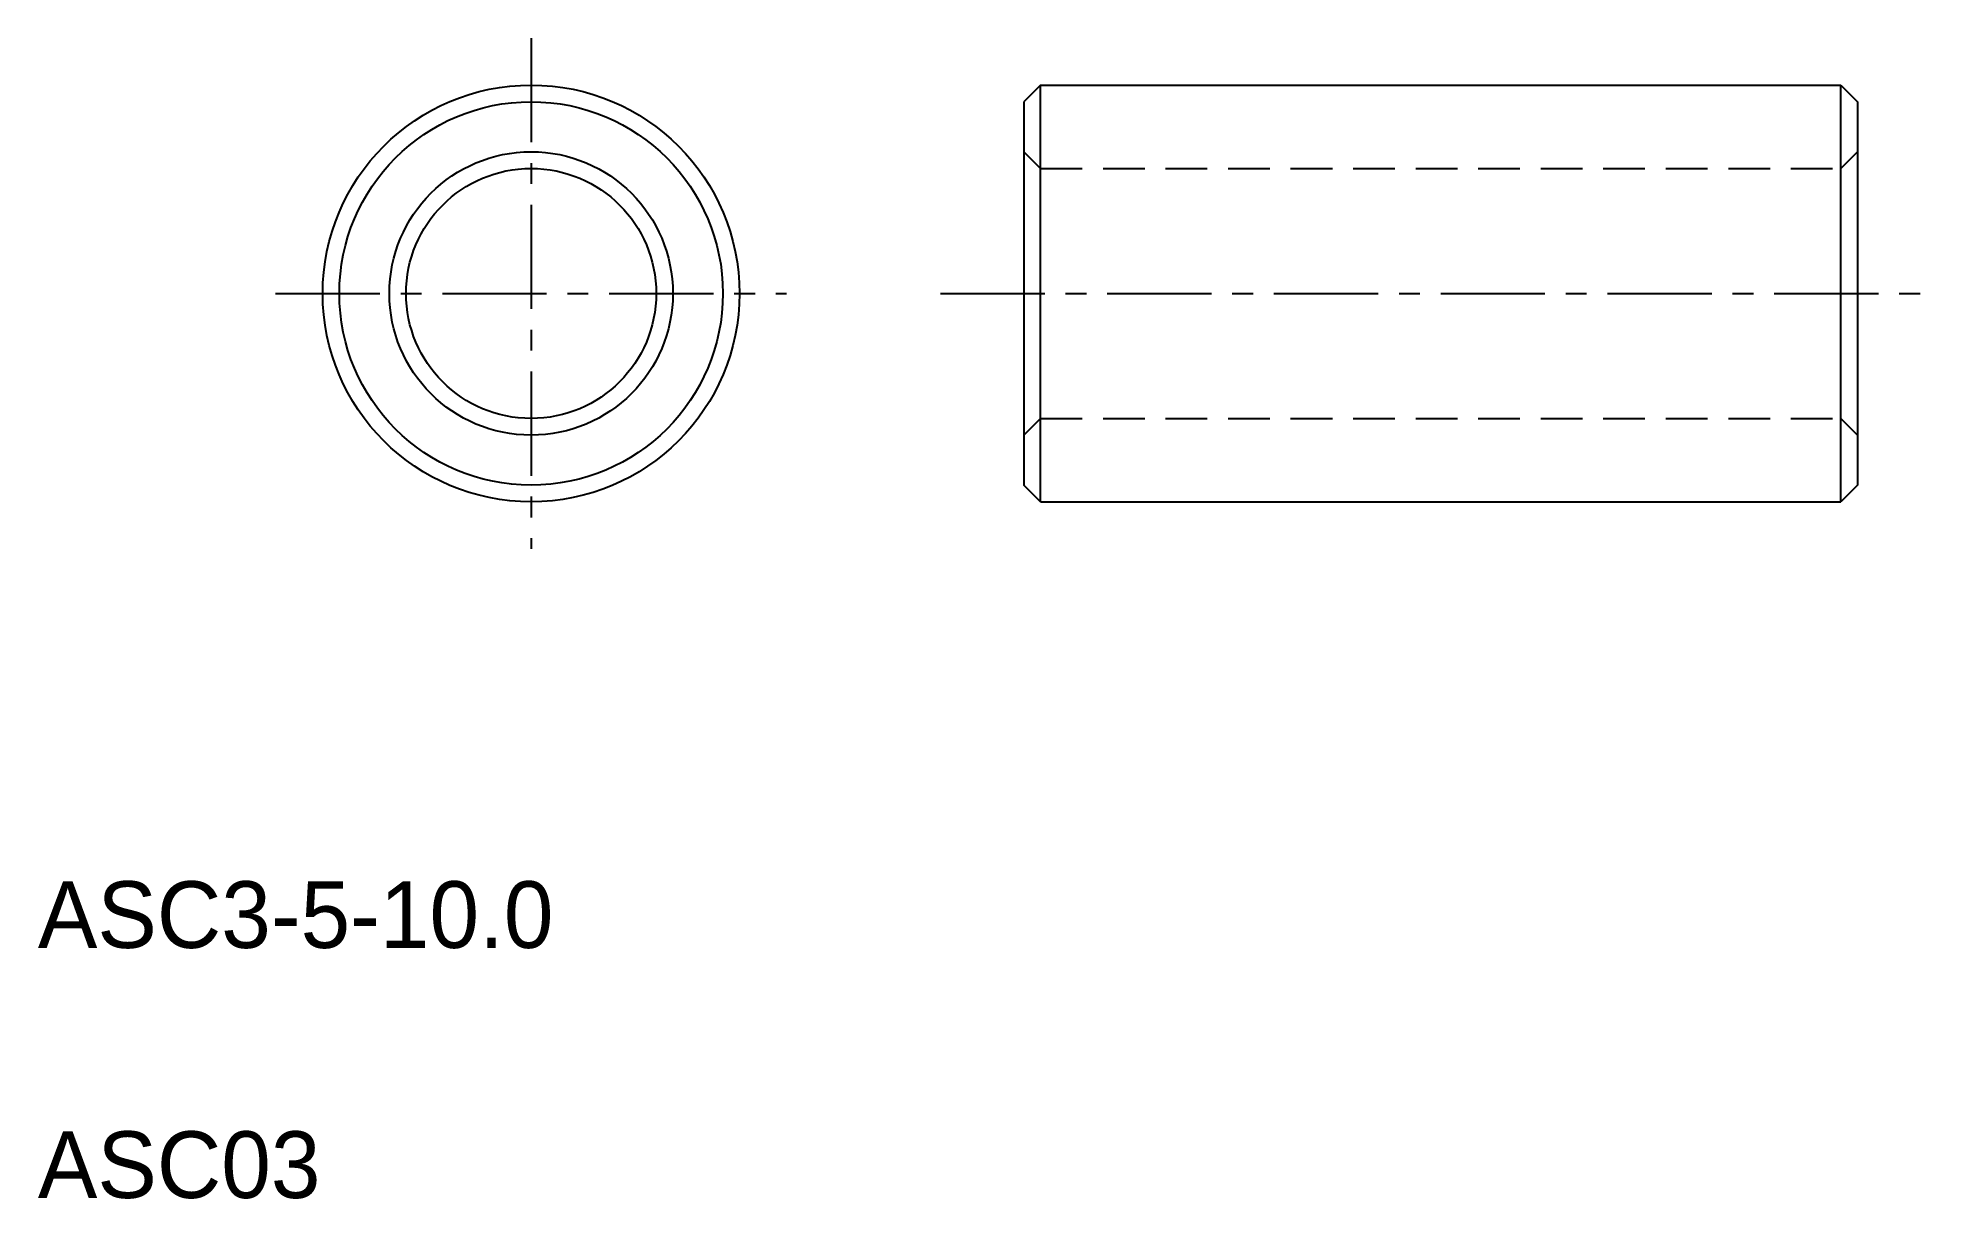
# Model space of a CAD drawing. Extents: x 2 to 24.8, y 2 to 15.9.
import ezdxf

# ---------------------------------------------------------------- set-up
doc = ezdxf.new("R2010")
doc.units = 0
doc.linetypes.add('CENTER', pattern=[2, 1.25, -0.25, 0.25, -0.25])
doc.linetypes.add('DASHED', pattern=[0.75, 0.5, -0.25])
doc.layers.get('0').update_dxf_attribs({"linetype": 'CONTINUOUS'})
doc.layers.add('CENTER', color=1, linetype='CENTER')

msp = doc.modelspace()

# ---------------------------------------------------------------- linework, layer by layer
at = {"color": 7, "linetype": 'CONTINUOUS'}
for p, q in [((14.026, 15.352), (13.826, 15.152)), ((14.026, 15.352), (23.626, 15.352)), ((14.026, 10.352), (14.026, 15.352)), ((23.626, 10.352), (23.626, 15.352)), ((23.626, 15.352), (23.826, 15.152)), ((13.826, 15.152), (13.826, 10.552)), ((23.826, 15.152), (23.826, 10.552)), ((14.026, 10.352), (13.826, 10.552)), ((23.826, 10.552), (23.626, 10.352)), ((14.026, 10.352), (23.626, 10.352))]:
    msp.add_line(p, q, dxfattribs=at)
at = {"color": 3, "linetype": 'DASHED'}
for p, q in [((14.026, 14.352), (13.826, 14.552)), ((23.626, 14.352), (23.826, 14.552)), ((14.026, 14.352), (23.626, 14.352)), ((14.026, 11.352), (13.826, 11.152)), ((14.026, 11.352), (23.626, 11.352)), ((23.626, 11.352), (23.826, 11.152))]:
    msp.add_line(p, q, dxfattribs=at)
for p, q in [((16.326, 11.352), (16.326, 11.352)), ((18.826, 11.352), (18.826, 11.352))]:
    msp.add_line(p, q)
at = {"color": 7, "linetype": 'CONTINUOUS'}
for radius in [2.5, 2.3, 1.7, 1.5]:
    msp.add_circle((7.916, 12.852), radius, dxfattribs=at)
at = {"layer": 'CENTER', "color": 1, "linetype": 'CENTER'}
for p, q in [((7.916, 15.916), (7.916, 9.788)), ((4.852, 12.852), (10.98, 12.852)), ((12.826, 12.852), (24.826, 12.852))]:
    msp.add_line(p, q, dxfattribs=at)

# ---------------------------------------------------------------- texts
at = {"color": 7, "linetype": 'CONTINUOUS'}
for s, p in [('ASC3-5-10.0', (2, 5)), ('ASC03', (2, 2))]:
    msp.add_text(s, height=0.8, dxfattribs=at).set_placement(p)

doc.saveas('drawing.dxf')
